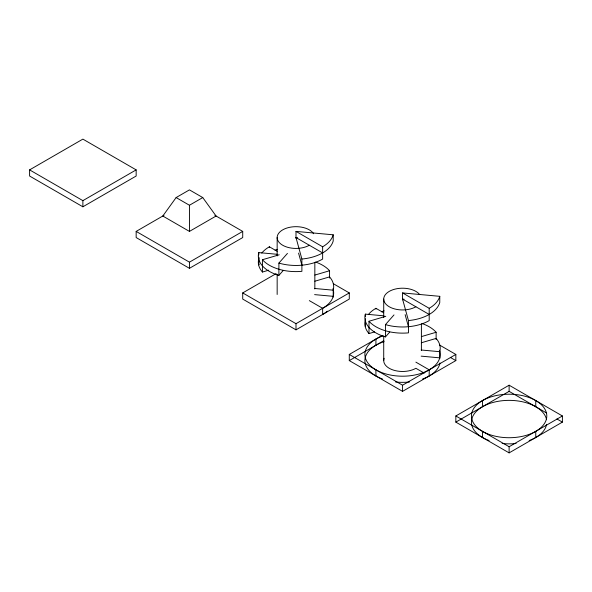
<?xml version="1.0" encoding="UTF-8"?>
<svg xmlns="http://www.w3.org/2000/svg" width="592" height="592" viewBox="0 0 592 592"><rect width="100%" height="100%" fill="white"/><g stroke="black" fill="none" stroke-linecap="round" stroke-linejoin="round"><path stroke-width="0.89" d="M176.12 197.565L162.8 216.021L189.44 231.405L216.08 216.021L202.76 197.565L189.44 189.877L176.12 197.565L189.44 205.254L202.76 197.565M283.168 270.544L278.899 275.391L278.899 263.085L287.446 253.398M389.728 332.068L385.459 336.915L385.459 324.608L394.006 314.914M29.6 169.882L82.88 139.12L136.16 169.882L136.16 176.031L82.88 206.793L29.6 176.031L29.6 169.882L82.88 200.644L136.16 169.882M214.889 215.333L242.72 231.405L242.72 237.555L189.44 268.317L136.16 237.555L136.16 231.405L163.991 215.333M136.16 231.405L189.44 262.16L242.72 231.405M333.377 283.738L349.28 292.922L349.28 299.078L296 329.84L242.72 299.078L242.72 292.922L276.116 273.637M242.72 292.922L296 323.683L349.28 292.922M439.382 344.944L455.84 354.445L455.84 360.595L402.56 391.356L349.28 360.595L349.28 354.445L382.188 335.449M349.28 360.595L383.757 340.696M349.28 354.445L402.56 385.207L455.84 354.445M455.84 415.969L509.12 385.207L562.4 415.969L562.4 422.118L509.12 452.88L455.84 422.118L455.84 415.969L509.12 446.731L562.4 415.969M455.84 422.118L509.12 391.356L546.727 413.075M268.724 270.189L262.434 272.039L262.434 259.733L279.217 254.797M314.885 275.065L329.566 270.744L329.566 278.048M314.885 281.215L329.566 276.893A37.673 21.749 0 0 1 333.207 290.176L333.207 297.095M374.588 331.912L368.994 333.562L368.994 321.256L385.777 316.32M421.445 336.589L436.126 332.267L436.126 339.571M421.445 342.738L436.126 338.417A37.673 21.749 0 0 1 439.767 351.692L439.767 358.619M296 238.324L296 231.398L333.207 234.802L333.207 240.959A37.673 21.749 0 0 1 301.89 259.037L301.89 271.343A37.673 21.749 0 0 1 262.434 259.733M301.89 259.037L296 237.555L297.554 237.695M258.793 254.915L258.793 252.606L277.396 254.308M402.56 299.841L402.56 292.922L439.767 296.326L439.767 302.475A37.673 21.749 0 0 1 408.45 320.561L408.45 332.867A37.673 21.749 0 0 1 368.994 321.256M314.604 288.474L333.207 290.176M408.45 320.561L402.56 299.078L404.114 299.219M314.604 294.624L333.207 296.326M365.353 316.439L365.353 314.13L383.956 315.832M421.164 349.998L439.767 351.692M421.164 356.147L439.767 357.849M296 231.398L322.64 246.783L322.64 259.089A37.673 21.749 0 0 1 278.899 263.085M402.56 292.922L429.2 308.306L429.2 320.605A37.673 21.749 0 0 1 385.459 324.608M296 237.555L322.64 252.932M402.56 299.078L429.2 314.456M261.782 253.065A37.673 21.749 0 0 1 269.36 246.783L277.13 251.267M368.342 314.581A37.673 21.749 0 0 1 375.92 308.306L383.69 312.791M450.357 357.435L455.84 360.595M556.917 418.951L562.4 422.118M309.32 300.618L322.64 308.306L322.64 314.456A37.673 21.749 0 0 0 327.309 311.177M415.88 362.134L429.2 369.83L429.2 375.979M424.205 373.093L415.88 368.291A18.84 10.878 0 0 1 393.532 370.141A18.84 10.878 0 0 1 384.156 358.286M405.135 314.626L408.45 326.71M298.575 253.102L301.89 265.186M535.76 400.584L535.76 406.741M535.76 431.346L535.76 437.503M509.12 385.207L509.12 391.356M509.12 446.731L509.12 452.88M482.48 400.584L482.48 406.741M482.48 431.346L482.48 437.503M439.767 363.229L439.767 363.999M421.4 323.868L421.4 350.494M402.56 385.207L402.56 391.356M383.72 299.078L383.72 317.438M383.72 335.805L383.72 360.595M375.92 308.306L375.92 309.076M375.92 339.068L375.92 345.217M375.92 369.83L375.92 375.979M365.353 318.74L365.353 326.436A37.673 21.749 0 0 1 365.604 325.607M314.84 262.345L314.84 288.977M296 323.683L296 329.84M277.16 237.555L277.16 255.922M277.16 274.281L277.16 294.483M269.36 246.783L269.36 247.552M258.793 257.224L258.793 264.913A37.673 21.749 0 0 1 259.044 264.084M189.44 205.254L189.44 231.405M189.44 262.16L189.44 268.317M82.88 200.644L82.88 206.793M546.557 424.553A37.673 21.749 0 0 1 529.167 440.537M516.128 443.489A37.673 21.749 0 0 1 502.112 443.489M489.073 440.537A37.673 21.749 0 0 1 489.073 403.7A37.673 21.749 0 0 1 546.557 419.684M439.997 363.037A37.673 21.749 0 0 1 422.607 379.013M409.568 381.973A37.673 21.749 0 0 1 395.552 381.973M382.513 379.013A37.673 21.749 0 0 1 384.134 341.628M439.508 350.198A37.673 21.749 0 0 1 414.341 375.106A37.673 21.749 0 0 1 368.468 363.703A37.673 21.749 0 0 1 382.513 336.027M415.88 306.767A18.84 10.878 0 0 1 387.753 305.798A18.84 10.878 0 0 1 392.755 289.791A18.84 10.878 0 0 1 419.698 294.557M439.767 296.326A37.673 21.749 0 0 1 429.2 308.306M385.459 336.915A37.673 21.749 0 0 1 365.353 314.13M368.994 333.562A37.673 21.749 0 0 1 365.604 319.451M381.603 311.762A37.673 21.749 0 0 1 384.141 310.859M422.214 323.587A37.673 21.749 0 0 1 436.126 332.267M309.32 245.243A18.84 10.878 0 0 1 280.919 244.074A18.84 10.878 0 0 1 286.972 228.009A18.84 10.878 0 0 1 313.649 233.751M333.207 234.802A37.673 21.749 0 0 1 322.64 246.783M278.899 275.391A37.673 21.749 0 0 1 258.793 252.606M262.434 272.039A37.673 21.749 0 0 1 259.044 257.927M275.043 250.238A37.673 21.749 0 0 1 277.581 249.343M315.654 262.064A37.673 21.749 0 0 1 329.566 270.744M332.948 288.674A37.673 21.749 0 0 1 322.64 308.306M489.073 434.387A37.673 21.749 0 0 0 546.771 416.783A37.673 21.749 0 0 0 491.515 396.736A37.673 21.749 0 0 0 489.073 434.387"/></g></svg>
